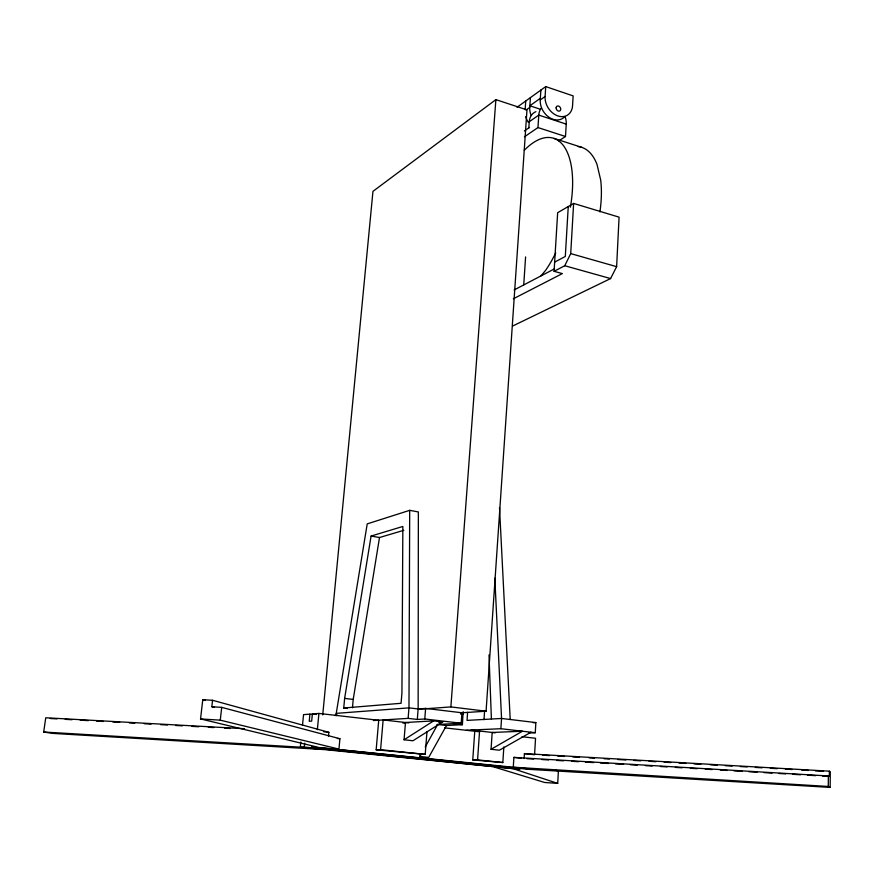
<?xml version="1.0" encoding="UTF-8"?>
<svg xmlns="http://www.w3.org/2000/svg" width="874" height="874" viewBox="0 0 874 874"><rect width="100%" height="100%" fill="white"/><g stroke="black" fill="none" stroke-linecap="round" stroke-linejoin="round"><path stroke-width="1.31" d="M408.125 718.373L417.313 719.433L418.143 708.956L418.362 511.946L409.688 510.34L408.977 707.864L408.125 718.373L373.427 720.547M828.268 786.458L828.366 775.959L513.89 757.397L513.278 767.208L828.268 786.458L830.158 787.408L830.3 771.72L829.371 771.174L524.422 753.628L524.127 758.501M822.51 776.057L829.317 776.451L829.371 771.174M513.114 325.816L610.587 278.566L616.629 266.668L619.076 217.156L573.628 203.423L557.656 212.688L554.083 271.301L562.343 273.595L513.322 298.799M494.87 767.252L544.655 782.481L557.71 783.388L558.388 771.163L555.886 770.212M554.083 271.301L564.757 265.74L570.722 253.602L573.628 203.423M528.606 732.969L535.259 732.718L535.86 722.579L501.556 718.461L467.033 720.394L467.601 712.277M568.253 206.548L565.303 256.475L554.64 262.134M558.781 140.889L565.5 136.497L566.243 124.13A16.377 12.651 58.6 0 0 565.238 117.16M545.092 96.511L545.726 86.592L573.147 95.9L572.557 105.743A16.442 12.597 58.3 0 1 557.907 115.947A16.442 12.597 58.3 0 1 545.092 96.511L540.241 99.964A16.355 12.564 58.3 0 0 548.948 117.236A16.355 12.564 58.3 0 0 564.659 116.712M472.758 759.932L477.575 759.888L479.564 731.014L474.757 731.232L472.758 759.932L502.834 762.543L503.839 746.92M523.734 284.935L525.602 256.934M524.455 136.803L537.969 127.571L538.788 115.106A16.377 12.651 58.6 0 1 541.126 108.31M540.241 99.964L540.886 90.077M466.323 730.26L500.878 728.708L501.556 718.461L494.826 578.162M460.434 712.878L486.075 711.207L526.978 109.873L495.875 99.636L372.958 191.351L322.735 714.932M531.097 115.335A16.18 12.498 58.2 0 1 529.753 107.415L530.42 97.626M528.825 127.921L529.24 121.748A16.213 12.586 58.5 0 1 535.893 111.654M491.057 749.291L492.182 732.467L522.455 731.221L491.057 749.291L499.436 750.198L530.999 732.215M525.143 109.534L525.733 101.002M483.999 719.663L484.557 711.512M436.934 724.535L461.199 723.235L461.953 712.78L425.605 708.41L418.143 708.956L408.977 707.864L336.25 713.359L336.031 715.762M425.223 747.008L437.677 724.491L446.472 725.507L462.412 724.688L463.133 711.633M418.471 709.284L450.875 706.913L495.875 99.636M378.715 720.22L376.17 749.805L425.212 754.382L426.971 731.702M446.472 725.507L428.708 757.397L419.979 756.491L420.176 753.967M417.313 719.433L424.775 718.985L425.605 708.41M404.061 739.786L405.481 722.503L433.646 720.875L442.714 721.935L412.943 740.759L404.061 739.786L433.646 720.875M376.17 749.805L380.594 749.684L383.14 719.936L408.803 722.885M352.451 707.82L353.216 699.429L379.502 537.521L403.821 530.299M212.568 700.282L211.825 706.727L221.712 707.372L339.92 738.738L338.959 749.094L220.259 720.165L200.539 718.931L202.779 699.713L212.568 700.282L328.853 732.314L328.482 736.203M343.744 708.006L344.629 698.392L371.089 536.057L402.848 526.465L401.931 692.951L401.079 703.297L343.744 708.006L347.426 708.443M317.349 729.692L318.923 713.435L378.344 720.252M312.652 714.44L309.942 714.134L309.232 721.279L311.668 721.116L312.368 713.949L318.923 713.435M300.82 742.059L300.317 747.161L43.7 732.03L45.743 717.773L244.622 728.719M302.491 725.234L303.551 714.626L309.942 714.134M304.305 747.041L519.855 769.328L300.317 747.161L304.305 747.041L304.687 743.195M220.259 720.165L221.712 707.372M336.25 713.359L367.222 523.887L409.688 510.34M419.979 756.491L421.29 754.12M540.962 275.911L545.66 270.285A81.413 37.189 -73.5 0 0 555.711 252.903M517.037 107.273L545.726 86.592M540.351 98.314L529.863 105.776L540.208 109.206M526.006 110.08L529.753 107.415M529.24 121.748L538.788 115.106L566.243 124.13M524.4 130.969L529.447 127.44M514.109 289.971L554.586 268.788M334.753 715.402L337.451 715.205M438.661 722.153L442.714 721.935M533.173 722.711L535.86 722.579M533.708 769.328L311.592 746.811L528.715 769.328L830.158 787.408M50.211 718.515L57.029 718.898M65.211 719.346L72.029 719.728M80.2 720.176L88.383 720.635M96.555 721.083L103.372 721.465M112.91 721.99L119.727 722.372M129.276 722.896L134.727 723.202M144.265 723.738L151.082 724.109M160.619 724.644L167.437 725.016M175.608 725.475L182.426 725.846M191.974 726.381L198.78 726.753M208.329 727.288L213.78 727.583M224.684 728.195L230.135 728.49M542.743 755.202L549.56 755.595M557.743 756.065L564.549 756.447M572.732 756.917L579.538 757.31M589.087 757.856L594.539 758.173M604.076 758.719L609.528 759.036M617.699 759.506L625.882 759.976M634.054 760.446L640.871 760.839M649.043 761.309L655.861 761.702M664.032 762.172L670.85 762.565M679.032 763.035L685.839 763.417M694.022 763.887L700.828 764.28M710.376 764.826L717.183 765.22M725.365 765.69L732.183 766.083M740.354 766.553L747.172 766.946M755.344 767.416L762.161 767.809M770.333 768.279L777.15 768.672M785.333 769.142L792.139 769.524M801.676 770.081L808.494 770.464M815.311 770.857L823.483 771.327M526.847 758.654L533.664 759.058M541.836 759.539L548.654 759.943M556.825 760.424L563.632 760.828M571.814 761.309L578.621 761.702M585.438 762.106L593.61 762.587M600.427 762.991L608.599 763.472M615.405 763.865L623.588 764.346M630.394 764.75L637.212 765.154M645.383 765.635L652.201 766.028M660.373 766.509L667.179 766.913M675.362 767.394L682.168 767.798M690.351 768.279L697.157 768.683M705.329 769.164L712.146 769.557M720.318 770.038L727.135 770.442M733.942 770.846L742.124 771.327M748.931 771.72L757.102 772.201M763.92 772.605L772.092 773.086M778.909 773.49L785.715 773.883M792.532 774.288L800.704 774.768M807.521 775.172L815.693 775.653M323.194 749.521L52.582 733.384L43.7 732.03M380.594 749.684L425.212 754.382M477.575 759.888L502.834 762.543M337.353 738.464L339.92 738.738M513.89 757.397L521.57 758.228M323.675 731.756L328.853 732.314M524.422 753.628L534.571 754.732L535.543 738.268L521.986 736.716M312.368 713.949L316.388 714.408M471.097 730.041L495.318 732.827M402.816 722.973L405.492 723.29M444.68 727.856L478.712 731.68M424.775 718.985L461.199 723.235M500.878 728.708L535.259 732.718M453.497 723.65L462.412 724.688M344.629 698.392L353.216 699.429M460.62 714.047L463.154 714.353M450.875 706.913L486.075 711.207M371.089 536.057L379.502 537.521M200.539 718.931L315.711 746.68M211.825 706.727L214.447 707.427M202.779 699.713L205.412 700.424M564.757 265.74L610.587 278.566M570.722 253.602L616.629 266.668M553.908 138.376L581.909 147.411M537.969 127.571L565.5 136.497M515.005 769.328L557.71 783.388M828.366 775.959L829.317 776.451M499.502 507.51L510.208 719.499M489.003 654.997L491.407 719.029M528.366 122.36A16.093 12.465 58.1 0 1 525.722 116.668M524.269 150.306A81.413 37.189 -73.5 0 1 570.394 207.193M578.227 146.57A80.637 38.183 -73.3 0 1 597.008 164.443L600.678 179.989A80.637 38.183 -73.3 0 1 599.925 211.89M556.126 107.786A2.753 2.119 58.5 0 0 559.447 111.085A2.753 2.119 58.5 0 0 559.71 106.781A2.753 2.119 58.5 0 0 556.126 107.786"/></g></svg>
